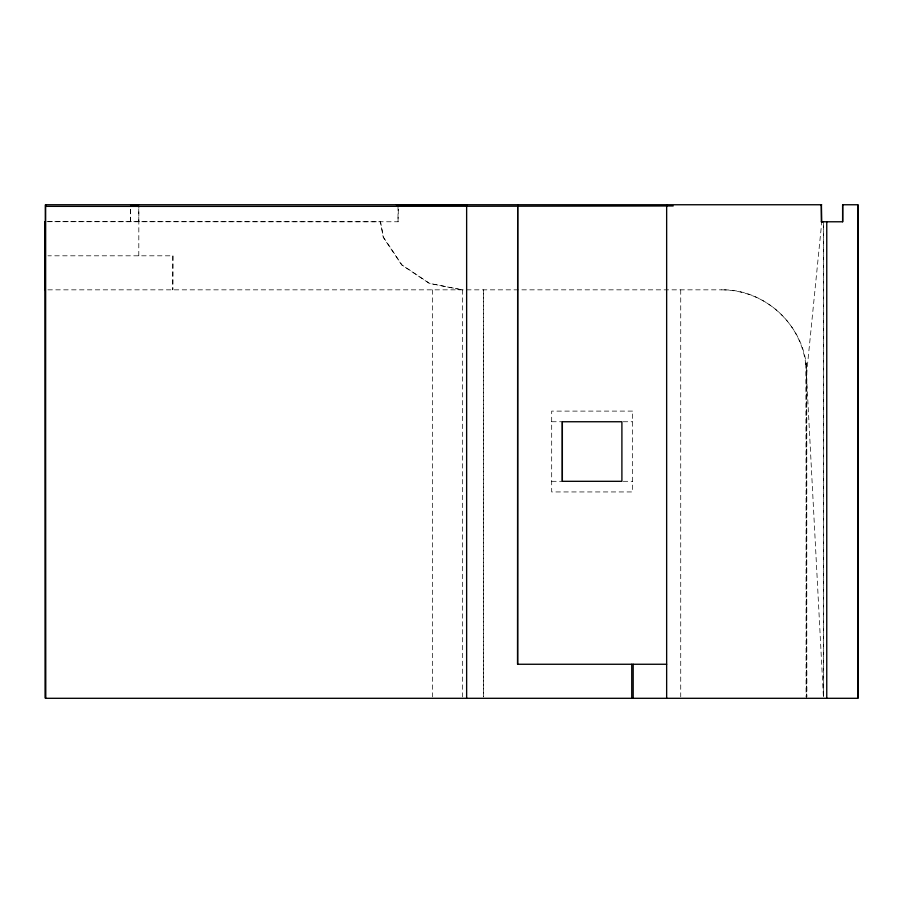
<?xml version="1.0" encoding="UTF-8"?>
<svg xmlns="http://www.w3.org/2000/svg" width="903" height="903" viewBox="0 0 903 903"><rect width="100%" height="100%" fill="white"/><g stroke="black" fill="none" stroke-linecap="round" stroke-linejoin="round"><path stroke-width="0.68" stroke-dasharray="4.51 3.39" d="M398.02 206.065L398.02 221.777L398.426 206.053M823.502 223.188L823.491 696.89L823.491 223.188M806.481 698.301L806.481 374.948L821.798 221.777M138.791 255.809L138.859 206.053M172.913 255.809L172.812 289.84L172.913 255.809L47.972 255.809M806.797 363.83L806.074 363.83L806.785 696.89L806.797 374.937C807.756 329.482 767.245 288.892 721.768 289.84L721.384 289.852A85.096 85.096 0 0 1 806.481 374.948L823.491 698.301M138.791 221.698L138.757 206.053M48.006 221.675L380.456 221.777L383.538 237.32L401.982 264.918L429.568 283.373L462.11 289.852L429.275 283.373L401.677 264.929L383.222 237.32L380.456 221.777M46.888 221.698L398.415 221.766M130.371 221.698L130.416 204.744M47.882 289.84L721.768 289.84M551.688 421.746L562.332 421.746M623.228 421.746L632.529 421.746M551.688 481.31L562.332 481.31M623.228 481.31L632.529 481.31M130.517 221.698L130.517 206.053M806.074 363.83L806.074 696.89M680.727 289.84L680.727 696.89M483.636 696.89L483.636 289.84L483.534 696.89M462.37 289.84L462.37 696.89M432.593 289.84L432.593 696.89M632.529 411.102L551.688 411.113L551.688 491.943L632.529 491.943L632.529 411.102"/><path stroke-width="1.35" d="M138.757 204.744L45.489 204.744L45.477 698.301L857.85 698.301L857.85 204.755L842.634 204.755L842.634 221.777L821.369 221.777L821.369 204.755L821.685 221.766M562.343 481.31L562.343 421.746L621.907 421.746L621.896 481.31L562.332 481.31L562.332 421.746M826.753 698.301L826.764 221.766M842.657 221.766L842.657 204.755M45.184 221.698L45.477 698.301L45.489 204.744M857.85 204.755L857.85 698.301M517.6 664.258L517.679 204.755L517.6 664.258L666.651 664.258M821.685 204.755L130.574 204.744M821.369 221.777L823.502 221.777M396.293 204.699L466.637 204.755L466.637 698.301M666.651 204.755L666.651 698.301M633.184 664.258L633.184 698.301M631.75 664.258L631.75 698.301M673.175 205.952A953.173 3.228 0 0 1 46.177 206.347M45.274 221.675L45.15 289.84L45.252 221.698"/></g></svg>
